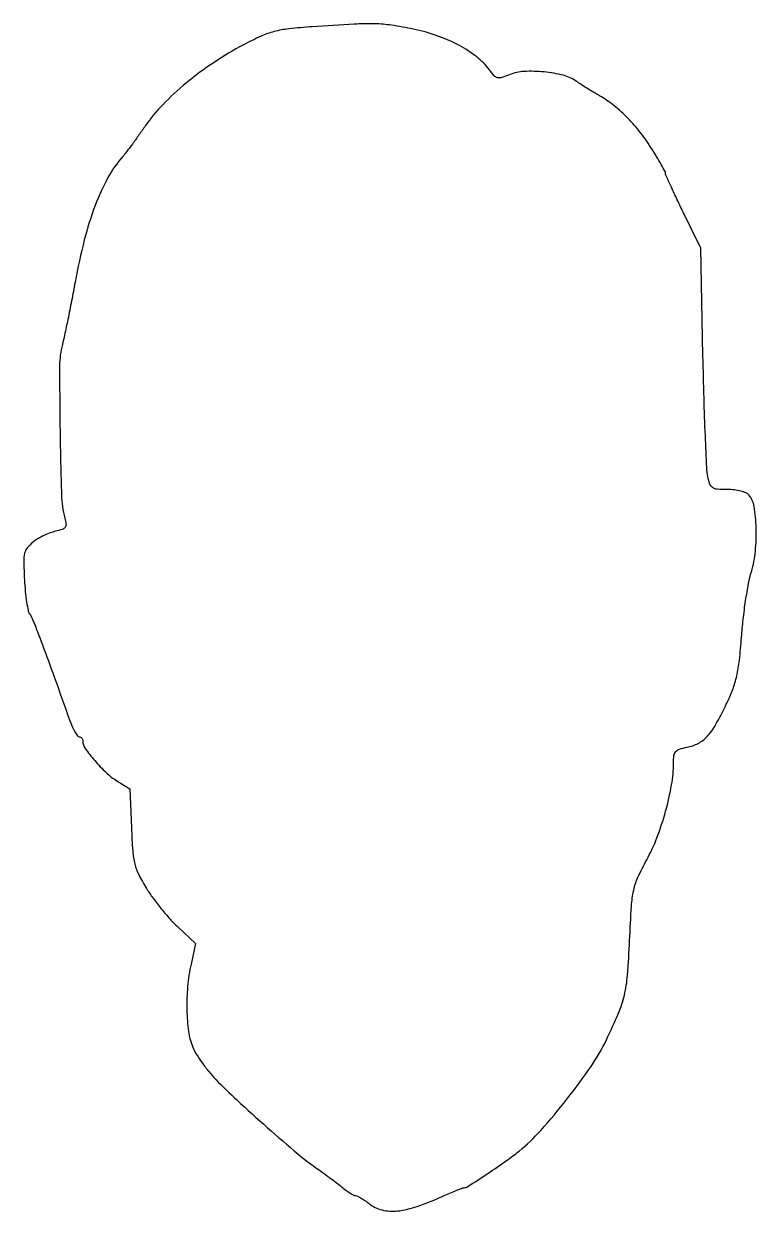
# Model space of a CAD drawing. Extents: x 0 to 184, y 0 to 298.
import ezdxf

# ---------------------------------------------------------------- set-up
doc = ezdxf.new("R2010")
doc.units = 0

msp = doc.modelspace()

# ---------------------------------------------------------------- linework, layer by layer
msp.add_lwpolyline([(72.5, 297.002169, 0.010026), (66.611179, 296.480438, 0.0371), (62.944813, 295.803475, 0.042044), (59.653015, 294.636114, 0.015591), (55.235735, 292.469492, 0.02566), (47.886879, 288.079374, 0.024878), (40.946983, 282.917164, 0.026184), (35.005659, 277.474188, 0.043954), (30.705805, 272.253087, -0.004047), (29.066745, 269.903858, -0.004157), (27.404263, 267.602469, -0.004027), (25.929767, 265.630147, -0.01751), (25.00642, 264.5, 0.055383), (21.296153, 259.184541, 0.034077), (18.106994, 252.241926, 0.028399), (15.3739, 243.581741, 0.016837), (13.060369, 233, -0.00236), (12.173395, 228.294097, -0.002464), (11.254353, 223.663909, -0.002366), (10.421533, 219.670477, -0.010847), (9.87715, 217.3665, 0.063133), (9.182275, 211.951097, 0.003934), (9.285054, 195.766802, 0.004206), (9.649388, 179.670174, 0.056767), (10.495916, 173.850827, -0.03585), (10.780544, 172.339895, -0.184797), (10.572895, 171.529869, -0.160463), (9.855294, 170.999849, -0.025442), (8.144263, 170.531685, 0.036142), (6.790727, 170.130046, 0.021327), (5.239054, 169.467859, 0.021268), (3.738037, 168.670056, 0.033876), (2.53765, 167.850955, 0.054509), (1.097685, 166.439424, 0.115609), (0.413651, 165.045722, 0.061975), (0.200812, 162.971981, 0.007652), (0.368486, 158.419806, 0.010743), (0.584769, 155.486764, 0.01395), (0.915405, 152.812055, 0.011616), (1.302104, 150.613681, 0.111205), (1.68674, 149.749709, -0.067715), (2.512855, 148.255777, -0.002409), (4.862495, 142.108456, -0.003817), (7.827781, 134.050985, -0.001638), (11.669451, 123.25, 0.017975), (12.309247, 121.621716, 0.026528), (12.995431, 120.248437, 0.024737), (13.644226, 119.22701, 0.243509), (14.082708, 119, -0.115541), (14.432603, 118.918051, -0.100448), (14.730545, 118.68665, -0.093359), (14.930521, 118.340638, -0.084668), (15, 117.933278, 0.155587), (15.576322, 116.126019, 0.022699), (17.977577, 113.049785, 0.026711), (20.853307, 110.033748, 0.050599), (23.513894, 107.991413), (26.814092, 105.951779), (27.178737, 96.225889, 0.00842), (27.497504, 90.362793, 0.043046), (28.007745, 87.143618, 0.056683), (29.001815, 84.474148, 0.021439), (30.956951, 81, 0.01956), (32.584561, 78.593034, 0.012215), (34.666603, 75.899936, 0.012255), (36.851803, 73.342453, 0.021722), (38.792033, 71.361485), (43.213547, 67.222971), (42.106773, 62.062264, 0.030747), (41.2585, 56.441481, 0.027368), (41.060017, 50.534707, 0.028505), (41.481694, 45.148435, 0.064906), (42.547335, 41.217881, 0.039395), (43.433722, 39.486362, 0.016742), (44.874674, 37.312522, 0.016443), (46.574836, 35.084059, 0.020719), (48.297335, 33.143896, 0.014711), (53.576788, 27.984424, 0.005475), (61.285035, 21.03694, 0.004907), (68.95, 14.411644, 0.025186), (73.413675, 11, -0.005774), (75.004922, 9.878858, -0.003978), (76.782536, 8.573796, -0.004011), (78.47267, 7.290898, -0.008173), (79.775213, 6.251221, 0.013974), (80.880225, 5.390008, 0.017839), (81.947011, 4.662663, 0.015915), (82.866351, 4.122879, 0.125054), (83.342271, 4.001221, -0.116776), (83.812592, 3.889138, -0.016876), (84.68401, 3.412859, -0.018364), (85.691902, 2.765882, -0.014782), (86.727129, 2, 0.106417), (89.971314, 0.414911, 0.088342), (93.812743, 0.160164, 0.058341), (98.796831, 1.309072, 0.019569), (105.739102, 4.09995, -0.00438), (107.402085, 4.827908, -0.00627), (108.890125, 5.44186, -0.0036), (110.15139, 5.933342, -0.091346), (110.513209, 6, 0.14569), (111.458098, 6.281292, 0.002079), (116.43503, 9.562304, 0.006309), (121.14556, 12.782335, 0.017658), (124.334581, 15.194337, 0.039708), (129.728879, 20.344355, 0.016013), (136.27106, 28.156364, 0.016071), (142.328719, 36.41244, 0.037471), (146.175904, 43.039862, 0.012305), (149.224387, 49.749923, 0.043178), (150.695967, 54.258031, 0.038043), (151.463623, 59.230455, 0.008038), (151.999669, 68, -0.004776), (152.468594, 76.591417, -0.036516), (153.020817, 80.59468, -0.055049), (154.084116, 83.802598, -0.018408), (156.311393, 88.221574, 0.035296), (158.855187, 93.72293, 0.023314), (161.020257, 100.346367, 0.023509), (162.518527, 106.97477, 0.043851), (163, 112.454085, -0.030875), (163.117255, 114.351151, -0.146351), (163.550418, 115.336705, -0.142416), (164.460567, 115.937085, -0.028697), (166.362712, 116.408267, 0.072909), (169.188604, 117.379384, 0.088339), (171.411878, 119.079325, 0.057759), (173.536261, 122.015112, 0.01519), (176.22358, 127.168988, 0.022164), (177.836914, 130.92261, 0.03473), (178.848613, 134.286078, 0.028185), (179.51042, 138.226613, 0.009633), (180.035947, 144, -0.010658), (180.450655, 148.454812, -0.008941), (181.075184, 153.157828, -0.009047), (181.800575, 157.435038, -0.024418), (182.517588, 160.430903, 0.046524), (183.509537, 165.567641, 0.032781), (183.699267, 171.450475, 0.031552), (183.185323, 176.766278, 0.13411), (181.877454, 179.647659, 0.123578), (181.162088, 180.171615, 0.034955), (179.839703, 180.604518, 0.032801), (178.219374, 180.90089, 0.028841), (176.502555, 181, -0.017383), (173.929154, 181.089493, -0.12965), (172.781129, 181.479371, -0.165347), (172.113762, 182.343146, -0.033064), (171.598347, 184.25, -0.037751), (171.318489, 186.524658, -0.001669), (170.971465, 194.476562, -0.002812), (170.644111, 203.92006, -0.002004), (170.37937, 214.5), (169.812047, 241.5), (165.406024, 250.559657, -0.002719), (163.717419, 254.080308, -0.00415), (162.294269, 257.155124, -0.001548), (161.102172, 259.809686, -0.105132), (161, 260.290239, 0.1258), (160.884916, 260.74041, 0.003724), (159.928159, 262.458847, 0.007222), (158.749331, 264.471199, 0.004895), (157.351179, 266.730583, 0.026919), (154.417213, 270.859846, 0.029568), (151.140986, 274.515604, 0.031017), (147.622499, 277.595104, 0.03774), (143.963872, 280, -0.008905), (142.742931, 280.705352, -0.00519), (141.302921, 281.592313, -0.005188), (139.878746, 282.51083, -0.008745), (138.706088, 283.314259, 0.092668), (135.423256, 284.8332, 0.037755), (130.557221, 285.683901, 0.037823), (125.576841, 285.793435, 0.084973), (121.902317, 284.959538, -0.021974), (119.964217, 284.254802, -0.13861), (118.923995, 284.224258, -0.148458), (118.058003, 284.744388, -0.026405), (116.852378, 286.228096, 0.071423), (113.728238, 289.436013, 0.041238), (109.193781, 292.365512, 0.037901), (103.730898, 294.775007, 0.034474), (97.792158, 296.42316, 0.013559), (92.315332, 297.389672, 0.031177), (88.14697, 297.745774, 0.019906), (82.982875, 297.658403, 0.002898)], format="xyb", close=True)

doc.saveas('drawing.dxf')
